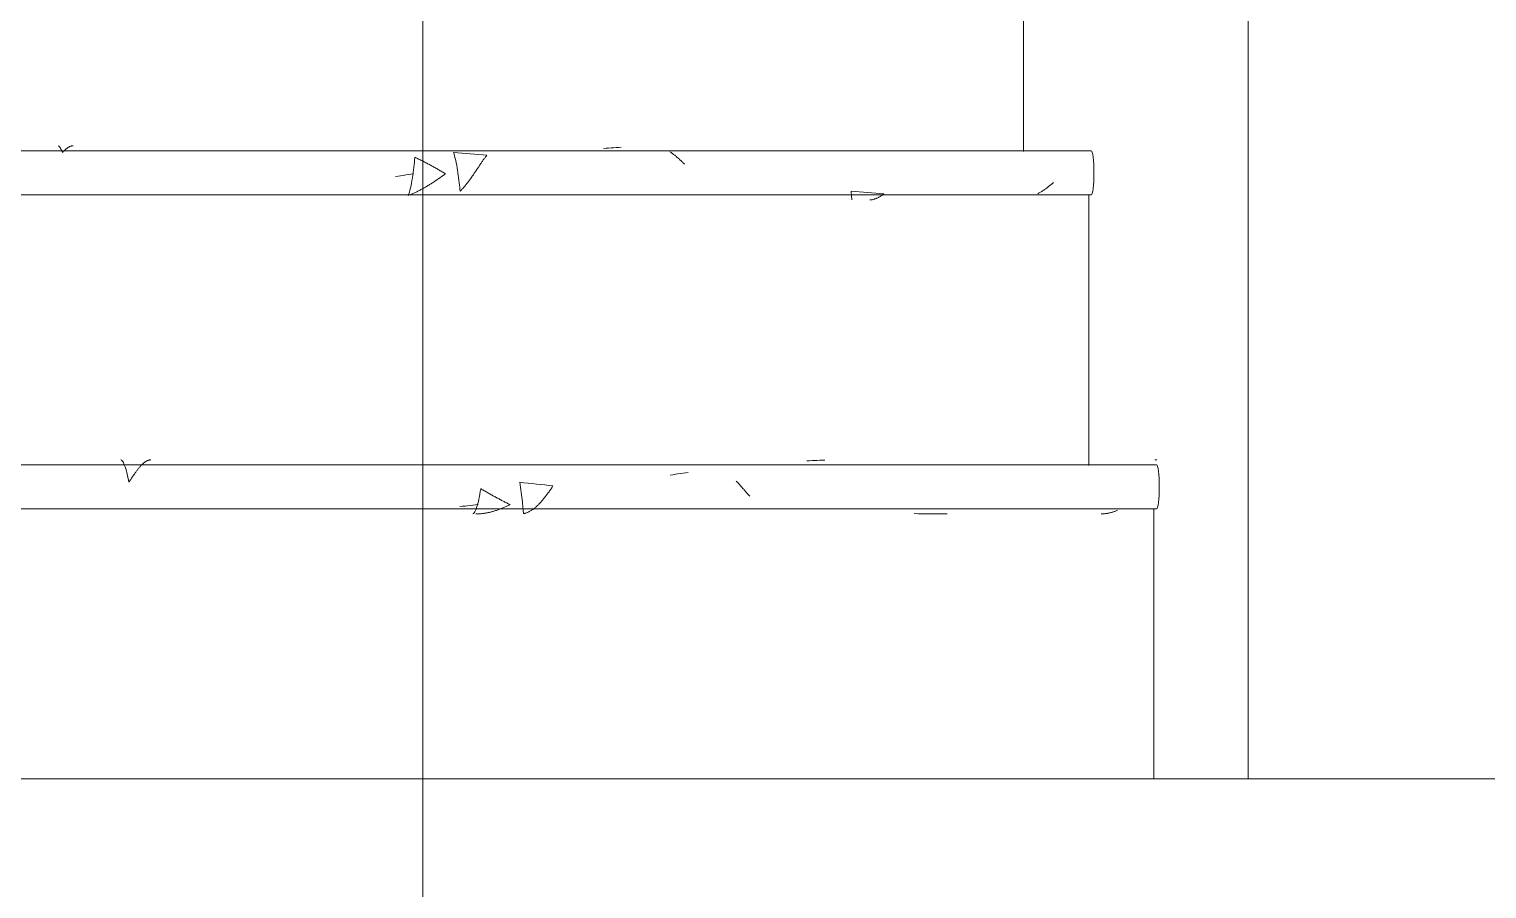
# Model space of a CAD drawing. Header units: millimetres. Extents: x -2100 to 124761, y -10432 to 93550.
# Drawn here: x 30971 to 31634, y -1050 to -659 of the extents above; entities that cross this region are included whole.
import ezdxf

# ---------------------------------------------------------------- set-up
doc = ezdxf.new("R2010")
doc.units = ezdxf.units.MM
doc.linetypes.add('Centre', pattern=[31.75, 6.35, -4.7625, 15.875, -4.7625])
for name, color, linetype, lineweight in [('NET CAT', 3, 'Continuous', 5), ('NET THAY 1', 41, 'Continuous', 5), ('NET-THAY', 2, 'Continuous', 9), ('TRUC', 225, 'Continuous', 5)]:
    doc.layers.add(name, color=color, linetype=linetype, lineweight=lineweight)

# ---------------------------------------------------------------- blocks, each defined once
blk = doc.blocks.new('FP_4-MẶT ĐỨNG TRỤC A-Q')
at = {"layer": 'NET THAY 1'}
for p, q in [((31012.45, -854.87), (31012.75, -855.03)), ((31012.75, -855.03), (31013.06, -855.3)), ((31013.06, -855.3), (31013.36, -855.66)), ((31013.36, -855.66), (31013.66, -856.13)), ((31023.58, -855.81), (31023.39, -855.94)), ((31023.77, -855.68), (31023.58, -855.81)), ((31023.96, -855.56), (31023.77, -855.68)), ((31024.14, -855.45), (31023.96, -855.56)), ((31024.33, -855.35), (31024.14, -855.45)), ((31024.52, -855.26), (31024.33, -855.35)), ((31024.7, -855.17), (31024.52, -855.26)), ((31024.89, -855.1), (31024.7, -855.17)), ((31025.08, -855.03), (31024.89, -855.1)), ((31025.26, -854.98), (31025.08, -855.03)), ((31025.45, -854.93), (31025.26, -854.98)), ((31025.63, -854.89), (31025.45, -854.93)), ((31025.82, -854.85), (31025.63, -854.89)), ((31026, -854.83), (31025.82, -854.85)), ((31026.19, -854.82), (31026, -854.83)), ((31325.99, -855.25), (31324.83, -855.3)), ((31327.15, -855.2), (31325.99, -855.25)), ((31328.3, -855.16), (31327.15, -855.2)), ((31329.46, -855.11), (31328.3, -855.16)), ((31330.62, -855.07), (31329.46, -855.11)), ((31331.77, -855.03), (31330.62, -855.07)), ((31332.93, -855), (31331.77, -855.03)), ((31483.51, -854.82), (31483.23, -854.82)), ((31483.78, -854.83), (31483.51, -854.82)), ((31484.06, -854.84), (31483.78, -854.83)), ((31483.97, -857.14), (22887.32, -857.14)), ((31013.66, -856.13), (31013.95, -856.7)), ((31013.95, -856.7), (31014.23, -857.36)), ((31014.23, -857.36), (31014.5, -858.1)), ((31014.5, -858.1), (31014.77, -858.92)), ((31014.77, -858.92), (31015.03, -859.81)), ((31015.03, -859.81), (31015.28, -860.77)), ((31015.28, -860.77), (31015.51, -861.78)), ((31015.51, -861.78), (31015.74, -862.84)), ((31017.86, -862.5), (31017.65, -862.81)), ((31018.07, -862.2), (31017.86, -862.5)), ((31018.28, -861.89), (31018.07, -862.2)), ((31018.48, -861.6), (31018.28, -861.89)), ((31018.69, -861.3), (31018.48, -861.6)), ((31018.89, -861.01), (31018.69, -861.3)), ((31019.1, -860.72), (31018.89, -861.01)), ((31019.3, -860.44), (31019.1, -860.72)), ((31019.5, -860.17), (31019.3, -860.44)), ((31019.71, -859.9), (31019.5, -860.17)), ((31019.91, -859.63), (31019.71, -859.9)), ((31020.11, -859.37), (31019.91, -859.63)), ((31020.31, -859.12), (31020.11, -859.37)), ((31020.5, -858.87), (31020.31, -859.12)), ((31020.7, -858.62), (31020.5, -858.87)), ((31020.9, -858.39), (31020.7, -858.62)), ((31021.09, -858.16), (31020.9, -858.39)), ((31021.29, -857.93), (31021.09, -858.16)), ((31021.48, -857.71), (31021.29, -857.93)), ((31021.68, -857.5), (31021.48, -857.71)), ((31021.87, -857.3), (31021.68, -857.5)), ((31022.06, -857.1), (31021.87, -857.3)), ((31022.25, -856.92), (31022.06, -857.1)), ((31022.45, -856.73), (31022.25, -856.92)), ((31022.64, -856.56), (31022.45, -856.73)), ((31022.83, -856.39), (31022.64, -856.56)), ((31023.02, -856.23), (31022.83, -856.39)), ((31023.21, -856.08), (31023.02, -856.23)), ((31023.39, -855.94), (31023.21, -856.08)), ((31263.78, -861.6), (31262.61, -861.78)), ((31264.94, -861.43), (31263.78, -861.6)), ((31266.11, -861.26), (31264.94, -861.43)), ((31267.28, -861.09), (31266.11, -861.26)), ((31268.45, -860.93), (31267.28, -861.09)), ((31269.62, -860.76), (31268.45, -860.93)), ((31270.78, -860.6), (31269.62, -860.76)), ((31015.74, -862.84), (31015.95, -863.93)), ((31015.95, -863.93), (31016.15, -865.06)), ((31016.37, -864.72), (31016.15, -865.05)), ((31016.58, -864.4), (31016.37, -864.72)), ((31016.8, -864.08), (31016.58, -864.4)), ((31017.01, -863.76), (31016.8, -864.08)), ((31017.23, -863.44), (31017.01, -863.76)), ((31017.44, -863.12), (31017.23, -863.44)), ((31017.65, -862.81), (31017.44, -863.12)), ((31176.33, -867.99), (31176.14, -869.21)), ((31176.73, -868.19), (31176.33, -867.96)), ((31177.13, -868.43), (31176.73, -868.19)), ((31177.53, -868.66), (31177.13, -868.43)), ((31177.93, -868.89), (31177.53, -868.66)), ((31178.33, -869.12), (31177.93, -868.89)), ((31178.73, -869.35), (31178.33, -869.12)), ((31196.01, -865.27), (31194.13, -865.07)), ((31194.13, -865.07), (31194.31, -866.22)), ((31194.31, -866.22), (31194.49, -867.37)), ((31194.49, -867.37), (31194.65, -868.52)), ((31194.65, -868.52), (31194.8, -869.66)), ((31197.9, -865.47), (31196.01, -865.27)), ((31199.79, -865.67), (31197.9, -865.47)), ((31201.68, -865.88), (31199.79, -865.67)), ((31203.56, -866.08), (31201.68, -865.88)), ((31205.45, -866.28), (31203.56, -866.08)), ((31207.33, -866.49), (31205.45, -866.28)), ((31209.22, -866.69), (31207.33, -866.49)), ((31207.63, -869.02), (31207.4, -869.35)), ((31207.86, -868.69), (31207.63, -869.02)), ((31208.09, -868.36), (31207.86, -868.69)), ((31208.32, -868.02), (31208.09, -868.36)), ((31208.54, -867.69), (31208.32, -868.02)), ((31208.77, -867.36), (31208.54, -867.69)), ((31209, -867.03), (31208.77, -867.36)), ((31209.22, -866.69), (31209, -867.03)), ((31292.92, -864.79), (31292.66, -864.51)), ((31293.18, -865.08), (31292.92, -864.79)), ((31293.44, -865.37), (31293.18, -865.08)), ((31293.7, -865.66), (31293.44, -865.37)), ((31293.96, -865.94), (31293.7, -865.66)), ((31294.22, -866.23), (31293.96, -865.94)), ((31294.48, -866.52), (31294.22, -866.23)), ((31294.74, -866.82), (31294.48, -866.52)), ((31294.99, -867.11), (31294.74, -866.82)), ((31295.25, -867.4), (31294.99, -867.11)), ((31295.5, -867.69), (31295.25, -867.4)), ((31295.76, -867.98), (31295.5, -867.69)), ((31296.01, -868.27), (31295.76, -867.98)), ((31296.26, -868.56), (31296.01, -868.27)), ((31296.51, -868.85), (31296.26, -868.56)), ((31296.76, -869.13), (31296.51, -868.85)), ((31297.01, -869.42), (31296.76, -869.13)), ((31170.36, -875.72), (31169.17, -875.86)), ((31171.56, -875.58), (31170.36, -875.72)), ((31172.75, -875.44), (31171.56, -875.58)), ((31173.95, -875.29), (31172.75, -875.44)), ((31175.14, -875.15), (31173.95, -875.29)), ((31174.74, -875.72), (31174.47, -876.56)), ((31175.01, -874.79), (31174.74, -875.72)), ((31175.26, -873.79), (31175.01, -874.79)), ((31175.5, -872.72), (31175.26, -873.79)), ((31175.73, -871.59), (31175.5, -872.72)), ((31175.94, -870.42), (31175.73, -871.59)), ((31176.14, -869.21), (31175.94, -870.42)), ((31179.13, -869.58), (31178.73, -869.35)), ((31179.53, -869.81), (31179.13, -869.58)), ((31179.92, -870.04), (31179.53, -869.81)), ((31180.32, -870.26), (31179.92, -870.04)), ((31180.72, -870.49), (31180.32, -870.26)), ((31181.11, -870.71), (31180.72, -870.49)), ((31181.51, -870.93), (31181.11, -870.71)), ((31181.9, -871.16), (31181.51, -870.93)), ((31182.3, -871.38), (31181.9, -871.16)), ((31182.69, -871.59), (31182.3, -871.38)), ((31183.08, -871.81), (31182.69, -871.59)), ((31183.47, -872.03), (31183.08, -871.81)), ((31183.87, -872.24), (31183.47, -872.03)), ((31184.26, -872.45), (31183.87, -872.24)), ((31184.65, -872.66), (31184.26, -872.45)), ((31185.04, -872.87), (31184.65, -872.66)), ((31185.43, -873.07), (31185.04, -872.87)), ((31185.82, -873.28), (31185.43, -873.07)), ((31186.21, -873.48), (31185.82, -873.28)), ((31186.6, -873.68), (31186.21, -873.48)), ((31186.99, -873.88), (31186.6, -873.68)), ((31187.37, -874.07), (31186.99, -873.88)), ((31187.76, -874.26), (31187.37, -874.07)), ((31188.15, -874.45), (31187.76, -874.26)), ((31188.54, -874.64), (31188.15, -874.45)), ((31188.6, -875.73), (31188.24, -875.9)), ((31188.92, -874.82), (31188.54, -874.64)), ((31188.97, -875.55), (31188.6, -875.73)), ((31189.31, -875), (31188.92, -874.82)), ((31189.33, -875.37), (31188.97, -875.55)), ((31189.69, -875.18), (31189.31, -875)), ((31189.69, -875.18), (31189.33, -875.37)), ((31194.8, -869.66), (31194.94, -870.78)), ((31194.94, -870.78), (31195.06, -871.87)), ((31195.06, -871.87), (31195.18, -872.91)), ((31195.18, -872.91), (31195.28, -873.91)), ((31195.28, -873.91), (31195.37, -874.84)), ((31195.37, -874.84), (31195.45, -875.71)), ((31195.45, -875.71), (31195.52, -876.5)), ((31202.05, -875.76), (31201.8, -876)), ((31202.3, -875.52), (31202.05, -875.76)), ((31202.55, -875.27), (31202.3, -875.52)), ((31202.8, -875.02), (31202.55, -875.27)), ((31203.05, -874.76), (31202.8, -875.02)), ((31203.3, -874.5), (31203.05, -874.76)), ((31203.55, -874.23), (31203.3, -874.5)), ((31203.8, -873.95), (31203.55, -874.23)), ((31204.05, -873.67), (31203.8, -873.95)), ((31204.29, -873.39), (31204.05, -873.67)), ((31204.54, -873.1), (31204.29, -873.39)), ((31204.78, -872.8), (31204.54, -873.1)), ((31205.02, -872.5), (31204.78, -872.8)), ((31205.26, -872.2), (31205.02, -872.5)), ((31205.51, -871.9), (31205.26, -872.2)), ((31205.75, -871.59), (31205.51, -871.9)), ((31205.98, -871.28), (31205.75, -871.59)), ((31206.22, -870.96), (31205.98, -871.28)), ((31206.46, -870.64), (31206.22, -870.96)), ((31206.7, -870.32), (31206.46, -870.64)), ((31206.93, -870), (31206.7, -870.32)), ((31207.16, -869.67), (31206.93, -870)), ((31207.4, -869.35), (31207.16, -869.67)), ((31297.26, -869.71), (31297.01, -869.42)), ((31297.51, -869.99), (31297.26, -869.71)), ((31297.76, -870.27), (31297.51, -869.99)), ((31298, -870.55), (31297.76, -870.27)), ((31298.25, -870.83), (31298, -870.55)), ((31298.5, -871.11), (31298.25, -870.83)), ((31298.74, -871.38), (31298.5, -871.11)), ((22887.32, -877.14), (31483.97, -877.14)), ((31167.97, -875.99), (31166.78, -876.13)), ((31169.17, -875.86), (31167.97, -875.99)), ((31172.98, -879.22), (31172.67, -879.41)), ((31173.29, -878.92), (31172.98, -879.22)), ((31173.59, -878.5), (31173.29, -878.92)), ((31173.89, -877.96), (31173.59, -878.5)), ((31174.19, -877.31), (31173.89, -877.96)), ((31174.53, -879.46), (31174.16, -879.47)), ((31174.47, -876.56), (31174.19, -877.31)), ((31174.91, -879.45), (31174.53, -879.46)), ((31175.28, -879.43), (31174.91, -879.45)), ((31175.65, -879.41), (31175.28, -879.43)), ((31176.03, -879.38), (31175.65, -879.41)), ((31176.4, -879.35), (31176.03, -879.38)), ((31176.77, -879.31), (31176.4, -879.35)), ((31177.15, -879.27), (31176.77, -879.31)), ((31177.52, -879.23), (31177.15, -879.27)), ((31177.89, -879.17), (31177.52, -879.23)), ((31178.26, -879.12), (31177.89, -879.17)), ((31178.64, -879.06), (31178.26, -879.12)), ((31179.01, -878.99), (31178.64, -879.06)), ((31179.38, -878.92), (31179.01, -878.99)), ((31179.75, -878.84), (31179.38, -878.92)), ((31180.12, -878.76), (31179.75, -878.84)), ((31180.5, -878.68), (31180.12, -878.76)), ((31180.87, -878.59), (31180.5, -878.68)), ((31181.24, -878.5), (31180.87, -878.59)), ((31181.61, -878.4), (31181.24, -878.5)), ((31181.98, -878.3), (31181.61, -878.4)), ((31182.35, -878.19), (31181.98, -878.3)), ((31182.72, -878.08), (31182.35, -878.19)), ((31183.09, -877.96), (31182.72, -878.08)), ((31183.46, -877.84), (31183.09, -877.96)), ((31183.83, -877.72), (31183.46, -877.84)), ((31184.2, -877.59), (31183.83, -877.72)), ((31184.57, -877.45), (31184.2, -877.59)), ((31184.94, -877.32), (31184.57, -877.45)), ((31185.31, -877.17), (31184.94, -877.32)), ((31185.67, -877.03), (31185.31, -877.17)), ((31186.04, -876.88), (31185.67, -877.03)), ((31186.41, -876.73), (31186.04, -876.88)), ((31186.77, -876.57), (31186.41, -876.73)), ((31187.14, -876.41), (31186.77, -876.57)), ((31187.51, -876.24), (31187.14, -876.41)), ((31187.87, -876.08), (31187.51, -876.24)), ((31188.24, -875.9), (31187.87, -876.08)), ((31195.52, -876.5), (31195.59, -877.21)), ((31195.59, -877.21), (31195.64, -877.83)), ((31195.64, -877.83), (31195.69, -878.36)), ((31195.69, -878.36), (31195.74, -878.79)), ((31195.74, -878.79), (31195.78, -879.12)), ((31195.78, -879.12), (31195.81, -879.34)), ((31196.08, -879.28), (31195.81, -879.34)), ((31196.34, -879.22), (31196.08, -879.28)), ((31196.61, -879.15), (31196.34, -879.22)), ((31196.87, -879.07), (31196.61, -879.15)), ((31197.13, -878.98), (31196.87, -879.07)), ((31197.4, -878.88), (31197.13, -878.98)), ((31197.66, -878.78), (31197.4, -878.88)), ((31197.92, -878.66), (31197.66, -878.78)), ((31198.18, -878.54), (31197.92, -878.66)), ((31198.44, -878.41), (31198.18, -878.54)), ((31198.71, -878.27), (31198.44, -878.41)), ((31198.97, -878.12), (31198.71, -878.27)), ((31199.23, -877.97), (31198.97, -878.12)), ((31199.49, -877.8), (31199.23, -877.97)), ((31199.75, -877.63), (31199.49, -877.8)), ((31200, -877.45), (31199.75, -877.63)), ((31200.26, -877.27), (31200, -877.45)), ((31200.52, -877.07), (31200.26, -877.27)), ((31200.78, -876.87), (31200.52, -877.07)), ((31201.03, -876.66), (31200.78, -876.87)), ((31201.29, -876.45), (31201.03, -876.66)), ((31201.54, -876.23), (31201.29, -876.45)), ((31201.8, -876), (31201.54, -876.23)), ((31375.65, -879.37), (31373.79, -879.34)), ((31373.79, -879.34), (31373.81, -879.44)), ((31377.51, -879.39), (31375.65, -879.37)), ((31379.37, -879.41), (31377.51, -879.39)), ((31381.23, -879.43), (31379.37, -879.41)), ((31383.09, -879.45), (31381.23, -879.43)), ((31384.95, -879.46), (31383.09, -879.45)), ((31386.81, -879.47), (31384.95, -879.46)), ((31388.67, -879.47), (31386.81, -879.47)), ((31459.09, -879.46), (31458.78, -879.47)), ((31459.39, -879.45), (31459.09, -879.46)), ((31459.7, -879.43), (31459.39, -879.45)), ((31460, -879.41), (31459.7, -879.43)), ((31460.31, -879.38), (31460, -879.41)), ((31460.62, -879.34), (31460.31, -879.38)), ((31460.92, -879.3), (31460.62, -879.34)), ((31461.23, -879.26), (31460.92, -879.3)), ((31461.53, -879.21), (31461.23, -879.26)), ((31461.84, -879.15), (31461.53, -879.21)), ((31462.15, -879.09), (31461.84, -879.15)), ((31462.45, -879.02), (31462.15, -879.09)), ((31462.76, -878.95), (31462.45, -879.02)), ((31463.06, -878.87), (31462.76, -878.95)), ((31463.37, -878.79), (31463.06, -878.87)), ((31463.67, -878.7), (31463.37, -878.79)), ((31463.97, -878.6), (31463.67, -878.7)), ((31464.28, -878.51), (31463.97, -878.6)), ((31464.58, -878.4), (31464.28, -878.51)), ((31464.88, -878.29), (31464.58, -878.4)), ((31465.19, -878.18), (31464.88, -878.29)), ((31465.49, -878.06), (31465.19, -878.18)), ((31465.79, -877.93), (31465.49, -878.06)), ((31466.1, -877.8), (31465.79, -877.93))]:
    blk.add_line(p, q, dxfattribs=at)
blk = doc.blocks.new('FP_5-MẶT ĐỨNG TRỤC A-Q')
at = {"layer": 'NET THAY 1'}
for p, q in [((31454.24, -714.29), (22887.32, -714.29)), ((30983.94, -712.01), (30984.24, -712.16)), ((30984.24, -712.16), (30984.54, -712.41)), ((30984.54, -712.41), (30984.83, -712.76)), ((30984.83, -712.76), (30985.12, -713.2)), ((30985.12, -713.2), (30985.4, -713.74)), ((30985.4, -713.74), (30985.68, -714.36)), ((30985.68, -714.36), (30985.95, -715.07)), ((30986.14, -714.84), (30985.95, -715.06)), ((30986.33, -714.63), (30986.14, -714.84)), ((30986.53, -714.43), (30986.33, -714.63)), ((30986.72, -714.24), (30986.53, -714.43)), ((30986.91, -714.05), (30986.72, -714.24)), ((30987.1, -713.87), (30986.91, -714.05)), ((30987.29, -713.69), (30987.1, -713.87)), ((30987.48, -713.53), (30987.29, -713.69)), ((30987.67, -713.37), (30987.48, -713.53)), ((30987.86, -713.22), (30987.67, -713.37)), ((30988.05, -713.08), (30987.86, -713.22)), ((30988.23, -712.94), (30988.05, -713.08)), ((30988.42, -712.82), (30988.23, -712.94)), ((30988.61, -712.7), (30988.42, -712.82)), ((30988.8, -712.59), (30988.61, -712.7)), ((30988.98, -712.49), (30988.8, -712.59)), ((30989.17, -712.4), (30988.98, -712.49)), ((30989.35, -712.32), (30989.17, -712.4)), ((30989.54, -712.24), (30989.35, -712.32)), ((30989.72, -712.17), (30989.54, -712.24)), ((30989.91, -712.12), (30989.72, -712.17)), ((30990.09, -712.07), (30989.91, -712.12)), ((30990.28, -712.03), (30990.09, -712.07)), ((30990.46, -712), (30990.28, -712.03)), ((30990.65, -711.98), (30990.46, -712)), ((30990.83, -711.96), (30990.65, -711.98)), ((31165.83, -715.21), (31163.92, -715.07)), ((31163.92, -715.08), (31164.19, -715.88)), ((31164.19, -715.88), (31164.45, -716.77)), ((31167.73, -715.35), (31165.83, -715.21)), ((31169.63, -715.49), (31167.73, -715.35)), ((31171.53, -715.64), (31169.63, -715.49)), ((31173.43, -715.78), (31171.53, -715.64)), ((31175.33, -715.93), (31173.43, -715.78)), ((31177.23, -716.08), (31175.33, -715.93)), ((31179.13, -716.24), (31177.23, -716.08)), ((31178.93, -716.49), (31178.73, -716.75)), ((31179.13, -716.24), (31178.93, -716.49)), ((31233.35, -713.08), (31232.19, -713.16)), ((31234.5, -713), (31233.35, -713.08)), ((31235.66, -712.92), (31234.5, -713)), ((31236.82, -712.85), (31235.66, -712.92)), ((31237.98, -712.78), (31236.82, -712.85)), ((31239.13, -712.71), (31237.98, -712.78)), ((31240.29, -712.65), (31239.13, -712.71)), ((31262.7, -714.89), (31262.42, -714.71)), ((31262.98, -715.08), (31262.7, -714.89)), ((31263.26, -715.28), (31262.98, -715.08)), ((31263.54, -715.48), (31263.26, -715.28)), ((31263.82, -715.69), (31263.54, -715.48)), ((31264.1, -715.9), (31263.82, -715.69)), ((31264.38, -716.11), (31264.1, -715.9)), ((31264.66, -716.33), (31264.38, -716.11)), ((31264.94, -716.56), (31264.66, -716.33)), ((31265.21, -716.78), (31264.94, -716.56)), ((31145.76, -722.96), (31145.6, -724.19)), ((31145.9, -721.75), (31145.76, -722.96)), ((31146.03, -720.56), (31145.9, -721.75)), ((31146.14, -719.41), (31146.03, -720.56)), ((31146.25, -718.3), (31146.14, -719.41)), ((31146.34, -717.26), (31146.25, -718.3)), ((31146.76, -717.43), (31146.34, -717.24)), ((31147.18, -717.63), (31146.76, -717.43)), ((31147.6, -717.82), (31147.18, -717.63)), ((31148.01, -718.02), (31147.6, -717.82)), ((31148.43, -718.23), (31148.01, -718.02)), ((31148.85, -718.43), (31148.43, -718.23)), ((31149.26, -718.64), (31148.85, -718.43)), ((31149.68, -718.85), (31149.26, -718.64)), ((31150.09, -719.06), (31149.68, -718.85)), ((31150.51, -719.27), (31150.09, -719.06)), ((31150.92, -719.48), (31150.51, -719.27)), ((31151.34, -719.7), (31150.92, -719.48)), ((31151.75, -719.92), (31151.34, -719.7)), ((31152.16, -720.14), (31151.75, -719.92)), ((31152.58, -720.36), (31152.16, -720.14)), ((31152.99, -720.58), (31152.58, -720.36)), ((31153.4, -720.8), (31152.99, -720.58)), ((31153.81, -721.03), (31153.4, -720.8)), ((31154.22, -721.25), (31153.81, -721.03)), ((31154.63, -721.48), (31154.22, -721.25)), ((31155.04, -721.71), (31154.63, -721.48)), ((31155.45, -721.94), (31155.04, -721.71)), ((31155.86, -722.17), (31155.45, -721.94)), ((31156.27, -722.4), (31155.86, -722.17)), ((31156.67, -722.63), (31156.27, -722.4)), ((31157.08, -722.86), (31156.67, -722.63)), ((31157.49, -723.09), (31157.08, -722.86)), ((31157.89, -723.32), (31157.49, -723.09)), ((31164.45, -716.77), (31164.7, -717.71)), ((31164.7, -717.71), (31164.94, -718.72)), ((31164.94, -718.72), (31165.17, -719.77)), ((31165.17, -719.77), (31165.39, -720.86)), ((31165.39, -720.86), (31165.59, -721.98)), ((31165.59, -721.98), (31165.78, -723.13)), ((31165.78, -723.13), (31165.96, -724.28)), ((31174.31, -723.18), (31174.08, -723.51)), ((31174.53, -722.85), (31174.31, -723.18)), ((31174.75, -722.52), (31174.53, -722.85)), ((31174.97, -722.19), (31174.75, -722.52)), ((31175.18, -721.86), (31174.97, -722.19)), ((31175.4, -721.54), (31175.18, -721.86)), ((31175.62, -721.21), (31175.4, -721.54)), ((31175.83, -720.89), (31175.62, -721.21)), ((31176.04, -720.57), (31175.83, -720.89)), ((31176.26, -720.26), (31176.04, -720.57)), ((31176.47, -719.94), (31176.26, -720.26)), ((31176.68, -719.63), (31176.47, -719.94)), ((31176.89, -719.33), (31176.68, -719.63)), ((31177.1, -719.02), (31176.89, -719.33)), ((31177.31, -718.72), (31177.1, -719.02)), ((31177.51, -718.43), (31177.31, -718.72)), ((31177.72, -718.14), (31177.51, -718.43)), ((31177.92, -717.85), (31177.72, -718.14)), ((31178.13, -717.57), (31177.92, -717.85)), ((31178.33, -717.29), (31178.13, -717.57)), ((31178.53, -717.02), (31178.33, -717.29)), ((31178.73, -716.75), (31178.53, -717.02)), ((31265.49, -717.02), (31265.21, -716.78)), ((31265.77, -717.25), (31265.49, -717.02)), ((31266.04, -717.5), (31265.77, -717.25)), ((31266.32, -717.74), (31266.04, -717.5)), ((31266.59, -717.99), (31266.32, -717.74)), ((31266.86, -718.24), (31266.59, -717.99)), ((31267.14, -718.5), (31266.86, -718.24)), ((31267.41, -718.75), (31267.14, -718.5)), ((31267.68, -719.02), (31267.41, -718.75)), ((31267.95, -719.28), (31267.68, -719.02)), ((31268.22, -719.55), (31267.95, -719.28)), ((31268.49, -719.82), (31268.22, -719.55)), ((31268.75, -720.09), (31268.49, -719.82)), ((31269.02, -720.36), (31268.75, -720.09)), ((31138.67, -725.83), (31137.49, -726.02)), ((31139.86, -725.64), (31138.67, -725.83)), ((31141.04, -725.45), (31139.86, -725.64)), ((31142.22, -725.26), (31141.04, -725.45)), ((31143.4, -725.07), (31142.22, -725.26)), ((31144.58, -724.87), (31143.4, -725.07)), ((31145.76, -724.68), (31144.58, -724.87)), ((31144.82, -728.99), (31144.59, -730.1)), ((31145.04, -727.83), (31144.82, -728.99)), ((31145.24, -726.64), (31145.04, -727.83)), ((31145.42, -725.42), (31145.24, -726.64)), ((31145.6, -724.19), (31145.42, -725.42)), ((31153, -729.67), (31152.65, -729.89)), ((31153.36, -729.45), (31153, -729.67)), ((31153.71, -729.23), (31153.36, -729.45)), ((31154.06, -729), (31153.71, -729.23)), ((31154.41, -728.78), (31154.06, -729)), ((31154.77, -728.55), (31154.41, -728.78)), ((31155.12, -728.32), (31154.77, -728.55)), ((31155.47, -728.09), (31155.12, -728.32)), ((31155.82, -727.85), (31155.47, -728.09)), ((31156.17, -727.62), (31155.82, -727.85)), ((31156.52, -727.38), (31156.17, -727.62)), ((31156.86, -727.14), (31156.52, -727.38)), ((31157.21, -726.91), (31156.86, -727.14)), ((31157.56, -726.67), (31157.21, -726.91)), ((31157.91, -726.43), (31157.56, -726.67)), ((31158.3, -723.56), (31157.89, -723.32)), ((31158.25, -726.19), (31157.91, -726.43)), ((31158.6, -725.94), (31158.25, -726.19)), ((31158.7, -723.79), (31158.3, -723.56)), ((31158.94, -725.7), (31158.6, -725.94)), ((31159.11, -724.02), (31158.7, -723.79)), ((31159.29, -725.46), (31158.94, -725.7)), ((31159.51, -724.26), (31159.11, -724.02)), ((31159.63, -725.21), (31159.29, -725.46)), ((31159.91, -724.49), (31159.51, -724.26)), ((31159.97, -724.97), (31159.63, -725.21)), ((31160.32, -724.72), (31159.91, -724.49)), ((31160.32, -724.72), (31159.97, -724.97)), ((31165.96, -724.28), (31166.12, -725.43)), ((31166.12, -725.43), (31166.28, -726.58)), ((31166.28, -726.58), (31166.42, -727.7)), ((31166.42, -727.7), (31166.54, -728.79)), ((31166.54, -728.79), (31166.66, -729.84)), ((31166.66, -729.84), (31166.76, -730.85)), ((31169.66, -729.66), (31169.42, -729.96)), ((31169.9, -729.36), (31169.66, -729.66)), ((31170.14, -729.05), (31169.9, -729.36)), ((31170.38, -728.74), (31170.14, -729.05)), ((31170.62, -728.43), (31170.38, -728.74)), ((31170.86, -728.11), (31170.62, -728.43)), ((31171.1, -727.8), (31170.86, -728.11)), ((31171.33, -727.47), (31171.1, -727.8)), ((31171.57, -727.15), (31171.33, -727.47)), ((31171.8, -726.83), (31171.57, -727.15)), ((31172.04, -726.5), (31171.8, -726.83)), ((31172.27, -726.17), (31172.04, -726.5)), ((31172.5, -725.84), (31172.27, -726.17)), ((31172.73, -725.51), (31172.5, -725.84)), ((31172.96, -725.18), (31172.73, -725.51)), ((31173.18, -724.85), (31172.96, -725.18)), ((31173.41, -724.51), (31173.18, -724.85)), ((31173.64, -724.18), (31173.41, -724.51)), ((31173.86, -723.85), (31173.64, -724.18)), ((31174.08, -723.51), (31173.86, -723.85)), ((31435.84, -729.71), (31435.55, -729.94)), ((31436.13, -729.47), (31435.84, -729.71)), ((31436.42, -729.23), (31436.13, -729.47)), ((31436.71, -728.99), (31436.42, -729.23)), ((31436.99, -728.75), (31436.71, -728.99)), ((22887.32, -734.29), (31454.24, -734.29)), ((31143.55, -733.87), (31143.27, -734.59)), ((31143.64, -734.44), (31143.28, -734.58)), ((31143.83, -733.05), (31143.55, -733.87)), ((31144.01, -734.3), (31143.64, -734.44)), ((31144.09, -732.14), (31143.83, -733.05)), ((31144.37, -734.16), (31144.01, -734.3)), ((31144.35, -731.16), (31144.09, -732.14)), ((31144.59, -730.1), (31144.35, -731.16)), ((31144.74, -734.01), (31144.37, -734.16)), ((31145.1, -733.86), (31144.74, -734.01)), ((31145.46, -733.7), (31145.1, -733.86)), ((31145.83, -733.54), (31145.46, -733.7)), ((31146.19, -733.38), (31145.83, -733.54)), ((31146.55, -733.21), (31146.19, -733.38)), ((31146.91, -733.04), (31146.55, -733.21)), ((31147.28, -732.87), (31146.91, -733.04)), ((31147.64, -732.69), (31147.28, -732.87)), ((31148, -732.51), (31147.64, -732.69)), ((31148.36, -732.32), (31148, -732.51)), ((31148.72, -732.14), (31148.36, -732.32)), ((31149.08, -731.95), (31148.72, -732.14)), ((31149.44, -731.75), (31149.08, -731.95)), ((31149.8, -731.56), (31149.44, -731.75)), ((31150.15, -731.36), (31149.8, -731.56)), ((31150.51, -731.16), (31150.15, -731.36)), ((31150.87, -730.95), (31150.51, -731.16)), ((31151.23, -730.75), (31150.87, -730.95)), ((31151.58, -730.54), (31151.23, -730.75)), ((31151.94, -730.32), (31151.58, -730.54)), ((31152.29, -730.11), (31151.94, -730.32)), ((31152.65, -729.89), (31152.29, -730.11)), ((31166.76, -730.85), (31166.86, -731.8)), ((31166.86, -731.8), (31166.94, -732.68)), ((31167.19, -732.42), (31166.94, -732.67)), ((31167.44, -732.17), (31167.19, -732.42)), ((31167.69, -731.91), (31167.44, -732.17)), ((31167.94, -731.65), (31167.69, -731.91)), ((31168.19, -731.38), (31167.94, -731.65)), ((31168.44, -731.1), (31168.19, -731.38)), ((31168.68, -730.82), (31168.44, -731.1)), ((31168.93, -730.54), (31168.68, -730.82)), ((31169.17, -730.25), (31168.93, -730.54)), ((31169.42, -729.96), (31169.17, -730.25)), ((31346.78, -732.83), (31344.91, -732.68)), ((31344.91, -732.69), (31344.98, -733.48)), ((31344.98, -733.48), (31345.05, -734.19)), ((31345.05, -734.19), (31345.1, -734.81)), ((31345.1, -734.81), (31345.15, -735.35)), ((31345.15, -735.35), (31345.2, -735.8)), ((31345.2, -735.8), (31345.24, -736.16)), ((31345.24, -736.16), (31345.28, -736.41)), ((31345.28, -736.41), (31345.31, -736.56)), ((31348.65, -732.98), (31346.78, -732.83)), ((31350.52, -733.12), (31348.65, -732.98)), ((31352.38, -733.26), (31350.52, -733.12)), ((31354.25, -733.4), (31352.38, -733.26)), ((31356.11, -733.54), (31354.25, -733.4)), ((31354.73, -736.46), (31354.48, -736.51)), ((31354.99, -736.4), (31354.73, -736.46)), ((31355.25, -736.34), (31354.99, -736.4)), ((31355.51, -736.27), (31355.25, -736.34)), ((31355.77, -736.18), (31355.51, -736.27)), ((31356.03, -736.09), (31355.77, -736.18)), ((31356.28, -736), (31356.03, -736.09)), ((31357.98, -733.67), (31356.11, -733.54)), ((31356.54, -735.89), (31356.28, -736)), ((31356.8, -735.78), (31356.54, -735.89)), ((31357.06, -735.65), (31356.8, -735.78)), ((31357.31, -735.52), (31357.06, -735.65)), ((31357.57, -735.39), (31357.31, -735.52)), ((31357.82, -735.24), (31357.57, -735.39)), ((31358.08, -735.09), (31357.82, -735.24)), ((31359.85, -733.81), (31357.98, -733.67)), ((31358.33, -734.93), (31358.08, -735.09)), ((31358.59, -734.76), (31358.33, -734.93)), ((31358.84, -734.58), (31358.59, -734.76)), ((31359.09, -734.4), (31358.84, -734.58)), ((31359.34, -734.21), (31359.09, -734.4)), ((31359.6, -734.01), (31359.34, -734.21)), ((31359.85, -733.81), (31359.6, -734.01)), ((31430.26, -733.62), (31429.96, -733.79)), ((31430.56, -733.45), (31430.26, -733.62)), ((31430.85, -733.27), (31430.56, -733.45)), ((31431.15, -733.09), (31430.85, -733.27)), ((31431.45, -732.91), (31431.15, -733.09)), ((31431.75, -732.72), (31431.45, -732.91)), ((31432.04, -732.52), (31431.75, -732.72)), ((31432.34, -732.33), (31432.04, -732.52)), ((31432.63, -732.13), (31432.34, -732.33)), ((31432.93, -731.92), (31432.63, -732.13)), ((31433.22, -731.71), (31432.93, -731.92)), ((31433.51, -731.5), (31433.22, -731.71)), ((31433.81, -731.29), (31433.51, -731.5)), ((31434.1, -731.07), (31433.81, -731.29)), ((31434.39, -730.85), (31434.1, -731.07)), ((31434.68, -730.63), (31434.39, -730.85)), ((31434.97, -730.4), (31434.68, -730.63)), ((31435.27, -730.17), (31434.97, -730.4)), ((31435.55, -729.94), (31435.27, -730.17)), ((31353.7, -736.6), (31353.44, -736.61)), ((31353.96, -736.58), (31353.7, -736.6)), ((31354.22, -736.54), (31353.96, -736.58)), ((31354.48, -736.51), (31354.22, -736.54))]:
    blk.add_line(p, q, dxfattribs=at)

msp = doc.modelspace()

# ---------------------------------------------------------------- linework, layer by layer
at = {"layer": 'NET CAT'}
msp.add_lwpolyline([(44599.94, -1000), (-2000.06, -1000)], dxfattribs=at)
at = {"layer": 'NET THAY 1'}
for p, q in [((31423.32, -591.43), (31423.32, -714.63)), ((31453.05, -734.29), (31453.05, -857.48)), ((31482.78, -877.14), (31482.78, -1000))]:
    msp.add_line(p, q, dxfattribs=at)
for centre in [(31454.24, -724.29), (31483.97, -867.14)]:
    msp.add_ellipse(centre, major_axis=(0, 10), ratio=0.118908, start_param=3.141593, end_param=6.283185, dxfattribs=at)
at = {"layer": 'NET-THAY'}
msp.add_line((31525.65, -1000), (31525.65, 0), dxfattribs=at)
at = {"layer": 'TRUC', "linetype": 'Centre', "ltscale": 75}
msp.add_line((31149.94, -5827.82), (31149.94, 93540.4), dxfattribs=at)

# ---------------------------------------------------------------- block references
at = {"layer": 'NET THAY 1'}
for name in ['FP_5-MẶT ĐỨNG TRỤC A-Q', 'FP_4-MẶT ĐỨNG TRỤC A-Q']:
    msp.add_blockref(name, (0, 0), dxfattribs=at)

doc.saveas('drawing.dxf')
